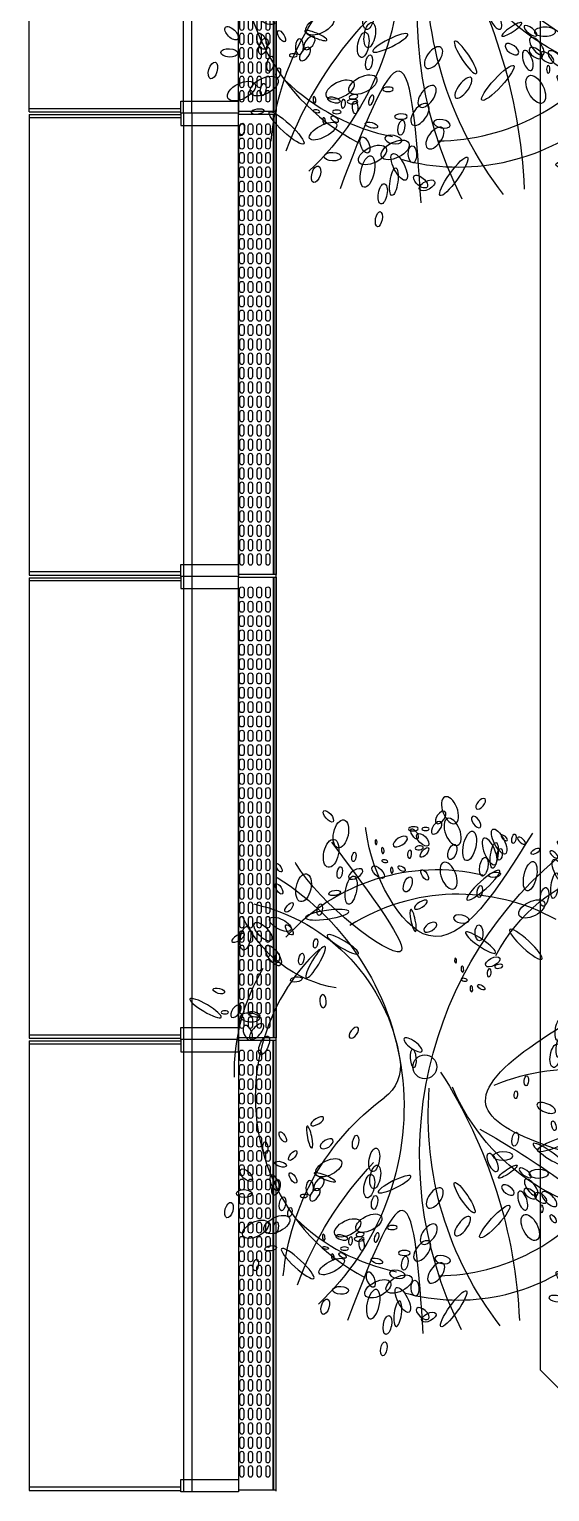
# Model space of a CAD drawing. Extents: x -284868 to 304789, y -137694 to 137894.
# Drawn here: x -79657 to -77294, y -493 to 6138 of the extents above; entities that cross this region are included whole.
import ezdxf

# ---------------------------------------------------------------- set-up
doc = ezdxf.new("R2010")
doc.units = 0
doc.layers.get('0').update_dxf_attribs({"linetype": 'CONTINUOUS'})
for name, color, linetype in [('0-底图', 251, 'CONTINUOUS'), ('0-窗', 11, 'CONTINUOUS'), ('F-地漏', 8, 'CONTINUOUS'), ('P-平面植物', 251, 'CONTINUOUS')]:
    doc.layers.add(name, color=color, linetype=linetype)

# ---------------------------------------------------------------- blocks, each defined once
blk = doc.blocks.new('FFFFFFFFHGFH')
for p, q in [((379705, 179509.7), (379705, 182209.7)), ((379705, 176809.7), (379705, 179509.7)), ((379705, 173960.5), (379705, 176809.7)), ((380155, 173510.5), (379705, 173960.5))]:
    blk.add_line(p, q)
blk = doc.blocks.new('A$C3B8026B3')
for p, q in [((949.5, 41255), (949.5, 43245)), ((949.5, 41145), (949.5, 39155)), ((949.5, 39045), (949.5, 37055)), ((949.5, 36945), (949.5, 35005))]:
    blk.add_line(p, q)
for points in [[(0, 41206), (0, 43294)], [(700, 41200), (700, 43300)], [(737.5, 41200), (737.5, 43300)], [(0, 41194), (0, 39106)], [(700, 41200), (700, 39100)], [(737.5, 41200), (737.5, 39100)], [(0, 39094), (0, 37006)], [(700, 39100), (700, 37000)], [(737.5, 39100), (737.5, 37000)], [(0, 36994), (0, 34956)], [(700, 37000), (700, 34950)], [(737.5, 37000), (737.5, 34950)]]:
    blk.add_lwpolyline(points)
for points in [[(688, 41200), (688, 41255), (949.5, 41255), (949.5, 41200)], [(688, 41200), (688, 41145), (949.5, 41145), (949.5, 41200)], [(688, 39100), (688, 39155), (949.5, 39155), (949.5, 39100)], [(688, 39100), (688, 39045), (949.5, 39045), (949.5, 39100)], [(688, 37000), (688, 37055), (949.5, 37055), (949.5, 37000)], [(688, 37000), (688, 36945), (949.5, 36945), (949.5, 37000)], [(688, 34950), (688, 35005), (949.5, 35005), (949.5, 34950)]]:
    blk.add_lwpolyline(points, close=True)
at = {"elevation": 0}
for points in [[(0, 41206), (688, 41206), (688, 41220.5), (0, 41220.5)], [(0, 41194), (688, 41194), (688, 41179.5), (0, 41179.5)], [(0, 39106), (688, 39106), (688, 39120.5), (0, 39120.5)], [(0, 39094), (688, 39094), (688, 39079.5), (0, 39079.5)], [(0, 37006), (688, 37006), (688, 37020.5), (0, 37020.5)], [(0, 36994), (688, 36994), (688, 36979.5), (0, 36979.5)], [(0, 34956), (688, 34956), (688, 34970.5), (0, 34970.5)]]:
    blk.add_lwpolyline(points, dxfattribs=at)
blk = doc.blocks.new('LT-BLK-20221201170113', base_point=(81437.4, -6378.6))
for p, q in [((79349.4, -6218.5, 0), (81437.4, -6218.5)), ((79349.4, -6220.7, 0), (81437.4, -6220.7))]:
    blk.add_line(p, q)
blk.add_lwpolyline([(79349.4, -6208.1), (81437.4, -6208.1), (81437.4, -6378.6), (79349.4, -6378.6)], close=True)
for points in [[(79403.4, -6235), (79433.4, -6235, -1), (79433.4, -6255), (79403.4, -6255, -0.999999)], [(79403.4, -6274.4), (79433.4, -6274.4, -1), (79433.4, -6294.4), (79403.4, -6294.4, -0.999999)], [(79468.4, -6235), (79498.4, -6235, -1), (79498.4, -6255), (79468.4, -6255, -0.999999)], [(79468.4, -6274.4), (79498.4, -6274.4, -1), (79498.4, -6294.4), (79468.4, -6294.4, -0.999999)], [(79533.4, -6235), (79563.4, -6235, -1), (79563.4, -6255), (79533.4, -6255, -0.999999)], [(79533.4, -6274.4), (79563.4, -6274.4, -1), (79563.4, -6294.4), (79533.4, -6294.4, -0.999999)], [(79598.4, -6235), (79628.4, -6235, -1), (79628.4, -6255), (79598.4, -6255, -0.999999)], [(79598.4, -6274.4), (79628.4, -6274.4, -1), (79628.4, -6294.4), (79598.4, -6294.4, -0.999999)], [(79663.4, -6235), (79693.4, -6235, -1), (79693.4, -6255), (79663.4, -6255, -0.999999)], [(79663.4, -6274.4), (79693.4, -6274.4, -1), (79693.4, -6294.4), (79663.4, -6294.4, -0.999999)], [(79728.4, -6235), (79758.4, -6235, -1), (79758.4, -6255), (79728.4, -6255, -0.999999)], [(79728.4, -6274.4), (79758.4, -6274.4, -1), (79758.4, -6294.4), (79728.4, -6294.4, -0.999999)], [(79793.4, -6235), (79823.4, -6235, -1), (79823.4, -6255), (79793.4, -6255, -0.999999)], [(79793.4, -6274.4), (79823.4, -6274.4, -1), (79823.4, -6294.4), (79793.4, -6294.4, -0.999999)], [(79858.4, -6235), (79888.4, -6235, -1), (79888.4, -6255), (79858.4, -6255, -0.999999)], [(79858.4, -6274.4), (79888.4, -6274.4, -1), (79888.4, -6294.4), (79858.4, -6294.4, -0.999999)], [(79923.4, -6235), (79953.4, -6235, -1), (79953.4, -6255), (79923.4, -6255, -0.999999)], [(79923.4, -6274.4), (79953.4, -6274.4, -1), (79953.4, -6294.4), (79923.4, -6294.4, -0.999999)], [(79988.4, -6235), (80018.4, -6235, -1), (80018.4, -6255), (79988.4, -6255, -0.999999)], [(79988.4, -6274.4), (80018.4, -6274.4, -1), (80018.4, -6294.4), (79988.4, -6294.4, -0.999999)], [(80053.4, -6235), (80083.4, -6235, -1), (80083.4, -6255), (80053.4, -6255, -0.999999)], [(80053.4, -6274.4), (80083.4, -6274.4, -1), (80083.4, -6294.4), (80053.4, -6294.4, -0.999999)], [(80118.4, -6235), (80148.4, -6235, -1), (80148.4, -6255), (80118.4, -6255, -0.999999)], [(80118.4, -6274.4), (80148.4, -6274.4, -1), (80148.4, -6294.4), (80118.4, -6294.4, -0.999999)], [(80183.4, -6235), (80213.4, -6235, -1), (80213.4, -6255), (80183.4, -6255, -0.999999)], [(80183.4, -6274.4), (80213.4, -6274.4, -1), (80213.4, -6294.4), (80183.4, -6294.4, -0.999999)], [(80248.4, -6235), (80278.4, -6235, -1), (80278.4, -6255), (80248.4, -6255, -0.999999)], [(80248.4, -6274.4), (80278.4, -6274.4, -1), (80278.4, -6294.4), (80248.4, -6294.4, -0.999999)], [(80313.4, -6235), (80343.4, -6235, -1), (80343.4, -6255), (80313.4, -6255, -0.999999)], [(80313.4, -6274.4), (80343.4, -6274.4, -1), (80343.4, -6294.4), (80313.4, -6294.4, -0.999999)], [(80408.4, -6235), (80378.4, -6235, 1), (80378.4, -6255), (80408.4, -6255, 0.999999)], [(80408.4, -6274.4), (80378.4, -6274.4, 1), (80378.4, -6294.4), (80408.4, -6294.4, 0.999999)], [(80473.4, -6235), (80443.4, -6235, 1), (80443.4, -6255), (80473.4, -6255, 0.999999)], [(80473.4, -6274.4), (80443.4, -6274.4, 1), (80443.4, -6294.4), (80473.4, -6294.4, 0.999999)], [(80538.4, -6235), (80508.4, -6235, 1), (80508.4, -6255), (80538.4, -6255, 0.999999)], [(80538.4, -6274.4), (80508.4, -6274.4, 1), (80508.4, -6294.4), (80538.4, -6294.4, 0.999999)], [(80603.4, -6235), (80573.4, -6235, 1), (80573.4, -6255), (80603.4, -6255, 0.999999)], [(80603.4, -6274.4), (80573.4, -6274.4, 1), (80573.4, -6294.4), (80603.4, -6294.4, 0.999999)], [(80668.4, -6235), (80638.4, -6235, 1), (80638.4, -6255), (80668.4, -6255, 0.999999)], [(80668.4, -6274.4), (80638.4, -6274.4, 1), (80638.4, -6294.4), (80668.4, -6294.4, 0.999999)], [(80733.4, -6235), (80703.4, -6235, 1), (80703.4, -6255), (80733.4, -6255, 0.999999)], [(80733.4, -6274.4), (80703.4, -6274.4, 1), (80703.4, -6294.4), (80733.4, -6294.4, 0.999999)], [(80798.4, -6235), (80768.4, -6235, 1), (80768.4, -6255), (80798.4, -6255, 0.999999)], [(80798.4, -6274.4), (80768.4, -6274.4, 1), (80768.4, -6294.4), (80798.4, -6294.4, 0.999999)], [(80863.4, -6235), (80833.4, -6235, 1), (80833.4, -6255), (80863.4, -6255, 0.999999)], [(80863.4, -6274.4), (80833.4, -6274.4, 1), (80833.4, -6294.4), (80863.4, -6294.4, 0.999999)], [(80928.4, -6235), (80898.4, -6235, 1), (80898.4, -6255), (80928.4, -6255, 0.999999)], [(80928.4, -6274.4), (80898.4, -6274.4, 1), (80898.4, -6294.4), (80928.4, -6294.4, 0.999999)], [(80993.4, -6235), (80963.4, -6235, 1), (80963.4, -6255), (80993.4, -6255, 0.999999)], [(80993.4, -6274.4), (80963.4, -6274.4, 1), (80963.4, -6294.4), (80993.4, -6294.4, 0.999999)], [(81058.4, -6235), (81028.4, -6235, 1), (81028.4, -6255), (81058.4, -6255, 0.999999)], [(81058.4, -6274.4), (81028.4, -6274.4, 1), (81028.4, -6294.4), (81058.4, -6294.4, 0.999999)], [(81123.4, -6235), (81093.4, -6235, 1), (81093.4, -6255), (81123.4, -6255, 0.999999)], [(81123.4, -6274.4), (81093.4, -6274.4, 1), (81093.4, -6294.4), (81123.4, -6294.4, 0.999999)], [(81188.4, -6235), (81158.4, -6235, 1), (81158.4, -6255), (81188.4, -6255, 0.999999)], [(81188.4, -6274.4), (81158.4, -6274.4, 1), (81158.4, -6294.4), (81188.4, -6294.4, 0.999999)], [(81253.4, -6235), (81223.4, -6235, 1), (81223.4, -6255), (81253.4, -6255, 0.999999)], [(81253.4, -6274.4), (81223.4, -6274.4, 1), (81223.4, -6294.4), (81253.4, -6294.4, 0.999999)], [(81318.4, -6235), (81288.4, -6235, 1), (81288.4, -6255), (81318.4, -6255, 0.999999)], [(81318.4, -6274.4), (81288.4, -6274.4, 1), (81288.4, -6294.4), (81318.4, -6294.4, 0.999999)], [(81383.4, -6235), (81353.4, -6235, 1), (81353.4, -6255), (81383.4, -6255, 0.999999)], [(81383.4, -6274.4), (81353.4, -6274.4, 1), (81353.4, -6294.4), (81383.4, -6294.4, 0.999999)], [(79403.4, -6313.8), (79433.4, -6313.8, -1), (79433.4, -6333.8), (79403.4, -6333.8, -0.999999)], [(79403.4, -6353.1), (79433.4, -6353.1, -1), (79433.4, -6373.1), (79403.4, -6373.1, -0.999999)], [(79468.4, -6313.8), (79498.4, -6313.8, -1), (79498.4, -6333.8), (79468.4, -6333.8, -0.999999)], [(79468.4, -6353.1), (79498.4, -6353.1, -1), (79498.4, -6373.1), (79468.4, -6373.1, -0.999999)], [(79533.4, -6313.8), (79563.4, -6313.8, -1), (79563.4, -6333.8), (79533.4, -6333.8, -0.999999)], [(79533.4, -6353.1), (79563.4, -6353.1, -1), (79563.4, -6373.1), (79533.4, -6373.1, -0.999999)], [(79598.4, -6313.8), (79628.4, -6313.8, -1), (79628.4, -6333.8), (79598.4, -6333.8, -0.999999)], [(79598.4, -6353.1), (79628.4, -6353.1, -1), (79628.4, -6373.1), (79598.4, -6373.1, -0.999999)], [(79663.4, -6313.8), (79693.4, -6313.8, -1), (79693.4, -6333.8), (79663.4, -6333.8, -0.999999)], [(79663.4, -6353.1), (79693.4, -6353.1, -1), (79693.4, -6373.1), (79663.4, -6373.1, -0.999999)], [(79728.4, -6313.8), (79758.4, -6313.8, -1), (79758.4, -6333.8), (79728.4, -6333.8, -0.999999)], [(79728.4, -6353.1), (79758.4, -6353.1, -1), (79758.4, -6373.1), (79728.4, -6373.1, -0.999999)], [(79793.4, -6313.8), (79823.4, -6313.8, -1), (79823.4, -6333.8), (79793.4, -6333.8, -0.999999)], [(79793.4, -6353.1), (79823.4, -6353.1, -1), (79823.4, -6373.1), (79793.4, -6373.1, -0.999999)], [(79858.4, -6313.8), (79888.4, -6313.8, -1), (79888.4, -6333.8), (79858.4, -6333.8, -0.999999)], [(79858.4, -6353.1), (79888.4, -6353.1, -1), (79888.4, -6373.1), (79858.4, -6373.1, -0.999999)], [(79923.4, -6313.8), (79953.4, -6313.8, -1), (79953.4, -6333.8), (79923.4, -6333.8, -0.999999)], [(79923.4, -6353.1), (79953.4, -6353.1, -1), (79953.4, -6373.1), (79923.4, -6373.1, -0.999999)], [(79988.4, -6313.8), (80018.4, -6313.8, -1), (80018.4, -6333.8), (79988.4, -6333.8, -0.999999)], [(79988.4, -6353.1), (80018.4, -6353.1, -1), (80018.4, -6373.1), (79988.4, -6373.1, -0.999999)], [(80053.4, -6313.8), (80083.4, -6313.8, -1), (80083.4, -6333.8), (80053.4, -6333.8, -0.999999)], [(80053.4, -6353.1), (80083.4, -6353.1, -1), (80083.4, -6373.1), (80053.4, -6373.1, -0.999999)], [(80118.4, -6313.8), (80148.4, -6313.8, -1), (80148.4, -6333.8), (80118.4, -6333.8, -0.999999)], [(80118.4, -6353.1), (80148.4, -6353.1, -1), (80148.4, -6373.1), (80118.4, -6373.1, -0.999999)], [(80183.4, -6313.8), (80213.4, -6313.8, -1), (80213.4, -6333.8), (80183.4, -6333.8, -0.999999)], [(80183.4, -6353.1), (80213.4, -6353.1, -1), (80213.4, -6373.1), (80183.4, -6373.1, -0.999999)], [(80248.4, -6313.8), (80278.4, -6313.8, -1), (80278.4, -6333.8), (80248.4, -6333.8, -0.999999)], [(80248.4, -6353.1), (80278.4, -6353.1, -1), (80278.4, -6373.1), (80248.4, -6373.1, -0.999999)], [(80313.4, -6313.8), (80343.4, -6313.8, -1), (80343.4, -6333.8), (80313.4, -6333.8, -0.999999)], [(80313.4, -6353.1), (80343.4, -6353.1, -1), (80343.4, -6373.1), (80313.4, -6373.1, -0.999999)], [(80408.4, -6313.8), (80378.4, -6313.8, 1), (80378.4, -6333.8), (80408.4, -6333.8, 0.999999)], [(80408.4, -6353.1), (80378.4, -6353.1, 1), (80378.4, -6373.1), (80408.4, -6373.1, 0.999999)], [(80473.4, -6313.8), (80443.4, -6313.8, 1), (80443.4, -6333.8), (80473.4, -6333.8, 0.999999)], [(80473.4, -6353.1), (80443.4, -6353.1, 1), (80443.4, -6373.1), (80473.4, -6373.1, 0.999999)], [(80538.4, -6313.8), (80508.4, -6313.8, 1), (80508.4, -6333.8), (80538.4, -6333.8, 0.999999)], [(80538.4, -6353.1), (80508.4, -6353.1, 1), (80508.4, -6373.1), (80538.4, -6373.1, 0.999999)], [(80603.4, -6313.8), (80573.4, -6313.8, 1), (80573.4, -6333.8), (80603.4, -6333.8, 0.999999)], [(80603.4, -6353.1), (80573.4, -6353.1, 1), (80573.4, -6373.1), (80603.4, -6373.1, 0.999999)], [(80668.4, -6313.8), (80638.4, -6313.8, 1), (80638.4, -6333.8), (80668.4, -6333.8, 0.999999)], [(80668.4, -6353.1), (80638.4, -6353.1, 1), (80638.4, -6373.1), (80668.4, -6373.1, 0.999999)], [(80733.4, -6313.8), (80703.4, -6313.8, 1), (80703.4, -6333.8), (80733.4, -6333.8, 0.999999)], [(80733.4, -6353.1), (80703.4, -6353.1, 1), (80703.4, -6373.1), (80733.4, -6373.1, 0.999999)], [(80798.4, -6313.8), (80768.4, -6313.8, 1), (80768.4, -6333.8), (80798.4, -6333.8, 0.999999)], [(80798.4, -6353.1), (80768.4, -6353.1, 1), (80768.4, -6373.1), (80798.4, -6373.1, 0.999999)], [(80863.4, -6313.8), (80833.4, -6313.8, 1), (80833.4, -6333.8), (80863.4, -6333.8, 0.999999)], [(80863.4, -6353.1), (80833.4, -6353.1, 1), (80833.4, -6373.1), (80863.4, -6373.1, 0.999999)], [(80928.4, -6313.8), (80898.4, -6313.8, 1), (80898.4, -6333.8), (80928.4, -6333.8, 0.999999)], [(80928.4, -6353.1), (80898.4, -6353.1, 1), (80898.4, -6373.1), (80928.4, -6373.1, 0.999999)], [(80993.4, -6313.8), (80963.4, -6313.8, 1), (80963.4, -6333.8), (80993.4, -6333.8, 0.999999)], [(80993.4, -6353.1), (80963.4, -6353.1, 1), (80963.4, -6373.1), (80993.4, -6373.1, 0.999999)], [(81058.4, -6313.8), (81028.4, -6313.8, 1), (81028.4, -6333.8), (81058.4, -6333.8, 0.999999)], [(81058.4, -6353.1), (81028.4, -6353.1, 1), (81028.4, -6373.1), (81058.4, -6373.1, 0.999999)], [(81123.4, -6313.8), (81093.4, -6313.8, 1), (81093.4, -6333.8), (81123.4, -6333.8, 0.999999)], [(81123.4, -6353.1), (81093.4, -6353.1, 1), (81093.4, -6373.1), (81123.4, -6373.1, 0.999999)], [(81188.4, -6313.8), (81158.4, -6313.8, 1), (81158.4, -6333.8), (81188.4, -6333.8, 0.999999)], [(81188.4, -6353.1), (81158.4, -6353.1, 1), (81158.4, -6373.1), (81188.4, -6373.1, 0.999999)], [(81253.4, -6313.8), (81223.4, -6313.8, 1), (81223.4, -6333.8), (81253.4, -6333.8, 0.999999)], [(81253.4, -6353.1), (81223.4, -6353.1, 1), (81223.4, -6373.1), (81253.4, -6373.1, 0.999999)], [(81318.4, -6313.8), (81288.4, -6313.8, 1), (81288.4, -6333.8), (81318.4, -6333.8, 0.999999)], [(81318.4, -6353.1), (81288.4, -6353.1, 1), (81288.4, -6373.1), (81318.4, -6373.1, 0.999999)], [(81383.4, -6313.8), (81353.4, -6313.8, 1), (81353.4, -6333.8), (81383.4, -6333.8, 0.999999)], [(81383.4, -6353.1), (81353.4, -6353.1, 1), (81353.4, -6373.1), (81383.4, -6373.1, 0.999999)]]:
    blk.add_lwpolyline(points, format="xyb", close=True)
blk = doc.blocks.new('A$C678165FB')
for p, q in [((-36642.5, 33305.9, 0), (-36642.5, 35343.9)), ((-36640.4, 33305.9, 0), (-36640.4, 35343.9))]:
    blk.add_line(p, q)
blk.add_lwpolyline([(-36630.5, 45800), (-36630.5, 33300)])
blk.add_lwpolyline([(-36630, 33305.9), (-36630, 35343.9), (-36800.5, 35343.9), (-36800.5, 33305.9)], close=True)
for points in [[(-36775, 35289.9), (-36775, 35259.9, -1), (-36795, 35259.9), (-36795, 35289.9, -0.999999)], [(-36735.6, 35289.9), (-36735.6, 35259.9, -1), (-36755.6, 35259.9), (-36755.6, 35289.9, -0.999999)], [(-36696.3, 35289.9), (-36696.3, 35259.9, -1), (-36716.3, 35259.9), (-36716.3, 35289.9, -0.999999)], [(-36656.9, 35289.9), (-36656.9, 35259.9, -1), (-36676.9, 35259.9), (-36676.9, 35289.9, -0.999999)], [(-36775, 35224.9), (-36775, 35194.9, -1), (-36795, 35194.9), (-36795, 35224.9, -0.999999)], [(-36735.6, 35224.9), (-36735.6, 35194.9, -1), (-36755.6, 35194.9), (-36755.6, 35224.9, -0.999999)], [(-36696.3, 35224.9), (-36696.3, 35194.9, -1), (-36716.3, 35194.9), (-36716.3, 35224.9, -0.999999)], [(-36656.9, 35224.9), (-36656.9, 35194.9, -1), (-36676.9, 35194.9), (-36676.9, 35224.9, -0.999999)], [(-36775, 35159.9), (-36775, 35129.9, -1), (-36795, 35129.9), (-36795, 35159.9, -0.999999)], [(-36735.6, 35159.9), (-36735.6, 35129.9, -1), (-36755.6, 35129.9), (-36755.6, 35159.9, -0.999999)], [(-36696.3, 35159.9), (-36696.3, 35129.9, -1), (-36716.3, 35129.9), (-36716.3, 35159.9, -0.999999)], [(-36656.9, 35159.9), (-36656.9, 35129.9, -1), (-36676.9, 35129.9), (-36676.9, 35159.9, -0.999999)], [(-36775, 35094.9), (-36775, 35064.9, -1), (-36795, 35064.9), (-36795, 35094.9, -0.999999)], [(-36735.6, 35094.9), (-36735.6, 35064.9, -1), (-36755.6, 35064.9), (-36755.6, 35094.9, -0.999999)], [(-36696.3, 35094.9), (-36696.3, 35064.9, -1), (-36716.3, 35064.9), (-36716.3, 35094.9, -0.999999)], [(-36656.9, 35094.9), (-36656.9, 35064.9, -1), (-36676.9, 35064.9), (-36676.9, 35094.9, -0.999999)], [(-36775, 35029.9), (-36775, 34999.9, -1), (-36795, 34999.9), (-36795, 35029.9, -0.999999)], [(-36735.6, 35029.9), (-36735.6, 34999.9, -1), (-36755.6, 34999.9), (-36755.6, 35029.9, -0.999999)], [(-36696.3, 35029.9), (-36696.3, 34999.9, -1), (-36716.3, 34999.9), (-36716.3, 35029.9, -0.999999)], [(-36656.9, 35029.9), (-36656.9, 34999.9, -1), (-36676.9, 34999.9), (-36676.9, 35029.9, -0.999999)], [(-36775, 34964.9), (-36775, 34934.9, -1), (-36795, 34934.9), (-36795, 34964.9, -0.999999)], [(-36735.6, 34964.9), (-36735.6, 34934.9, -1), (-36755.6, 34934.9), (-36755.6, 34964.9, -0.999999)], [(-36696.3, 34964.9), (-36696.3, 34934.9, -1), (-36716.3, 34934.9), (-36716.3, 34964.9, -0.999999)], [(-36656.9, 34964.9), (-36656.9, 34934.9, -1), (-36676.9, 34934.9), (-36676.9, 34964.9, -0.999999)], [(-36775, 34899.9), (-36775, 34869.9, -1), (-36795, 34869.9), (-36795, 34899.9, -0.999999)], [(-36735.6, 34899.9), (-36735.6, 34869.9, -1), (-36755.6, 34869.9), (-36755.6, 34899.9, -0.999999)], [(-36696.3, 34899.9), (-36696.3, 34869.9, -1), (-36716.3, 34869.9), (-36716.3, 34899.9, -0.999999)], [(-36656.9, 34899.9), (-36656.9, 34869.9, -1), (-36676.9, 34869.9), (-36676.9, 34899.9, -0.999999)], [(-36775, 34834.9), (-36775, 34804.9, -1), (-36795, 34804.9), (-36795, 34834.9, -0.999999)], [(-36735.6, 34834.9), (-36735.6, 34804.9, -1), (-36755.6, 34804.9), (-36755.6, 34834.9, -0.999999)], [(-36696.3, 34834.9), (-36696.3, 34804.9, -1), (-36716.3, 34804.9), (-36716.3, 34834.9, -0.999999)], [(-36656.9, 34834.9), (-36656.9, 34804.9, -1), (-36676.9, 34804.9), (-36676.9, 34834.9, -0.999999)], [(-36775, 34769.9), (-36775, 34739.9, -1), (-36795, 34739.9), (-36795, 34769.9, -0.999999)], [(-36735.6, 34769.9), (-36735.6, 34739.9, -1), (-36755.6, 34739.9), (-36755.6, 34769.9, -0.999999)], [(-36696.3, 34769.9), (-36696.3, 34739.9, -1), (-36716.3, 34739.9), (-36716.3, 34769.9, -0.999999)], [(-36656.9, 34769.9), (-36656.9, 34739.9, -1), (-36676.9, 34739.9), (-36676.9, 34769.9, -0.999999)], [(-36775, 34704.9), (-36775, 34674.9, -1), (-36795, 34674.9), (-36795, 34704.9, -0.999999)], [(-36735.6, 34704.9), (-36735.6, 34674.9, -1), (-36755.6, 34674.9), (-36755.6, 34704.9, -0.999999)], [(-36696.3, 34704.9), (-36696.3, 34674.9, -1), (-36716.3, 34674.9), (-36716.3, 34704.9, -0.999999)], [(-36656.9, 34704.9), (-36656.9, 34674.9, -1), (-36676.9, 34674.9), (-36676.9, 34704.9, -0.999999)], [(-36775, 34639.9), (-36775, 34609.9, -1), (-36795, 34609.9), (-36795, 34639.9, -0.999999)], [(-36735.6, 34639.9), (-36735.6, 34609.9, -1), (-36755.6, 34609.9), (-36755.6, 34639.9, -0.999999)], [(-36696.3, 34639.9), (-36696.3, 34609.9, -1), (-36716.3, 34609.9), (-36716.3, 34639.9, -0.999999)], [(-36656.9, 34639.9), (-36656.9, 34609.9, -1), (-36676.9, 34609.9), (-36676.9, 34639.9, -0.999999)], [(-36775, 34574.9), (-36775, 34544.9, -1), (-36795, 34544.9), (-36795, 34574.9, -0.999999)], [(-36735.6, 34574.9), (-36735.6, 34544.9, -1), (-36755.6, 34544.9), (-36755.6, 34574.9, -0.999999)], [(-36696.3, 34574.9), (-36696.3, 34544.9, -1), (-36716.3, 34544.9), (-36716.3, 34574.9, -0.999999)], [(-36656.9, 34574.9), (-36656.9, 34544.9, -1), (-36676.9, 34544.9), (-36676.9, 34574.9, -0.999999)], [(-36775, 34509.9), (-36775, 34479.9, -1), (-36795, 34479.9), (-36795, 34509.9, -0.999999)], [(-36735.6, 34509.9), (-36735.6, 34479.9, -1), (-36755.6, 34479.9), (-36755.6, 34509.9, -0.999999)], [(-36696.3, 34509.9), (-36696.3, 34479.9, -1), (-36716.3, 34479.9), (-36716.3, 34509.9, -0.999999)], [(-36656.9, 34509.9), (-36656.9, 34479.9, -1), (-36676.9, 34479.9), (-36676.9, 34509.9, -0.999999)], [(-36775, 34444.9), (-36775, 34414.9, -1), (-36795, 34414.9), (-36795, 34444.9, -0.999999)], [(-36735.6, 34444.9), (-36735.6, 34414.9, -1), (-36755.6, 34414.9), (-36755.6, 34444.9, -0.999999)], [(-36696.3, 34444.9), (-36696.3, 34414.9, -1), (-36716.3, 34414.9), (-36716.3, 34444.9, -0.999999)], [(-36656.9, 34444.9), (-36656.9, 34414.9, -1), (-36676.9, 34414.9), (-36676.9, 34444.9, -0.999999)], [(-36775, 34379.9), (-36775, 34349.9, -1), (-36795, 34349.9), (-36795, 34379.9, -0.999999)], [(-36735.6, 34379.9), (-36735.6, 34349.9, -1), (-36755.6, 34349.9), (-36755.6, 34379.9, -0.999999)], [(-36696.3, 34379.9), (-36696.3, 34349.9, -1), (-36716.3, 34349.9), (-36716.3, 34379.9, -0.999999)], [(-36656.9, 34379.9), (-36656.9, 34349.9, -1), (-36676.9, 34349.9), (-36676.9, 34379.9, -0.999999)], [(-36775, 34314.9), (-36775, 34284.9, -1), (-36795, 34284.9), (-36795, 34314.9, -0.999999)], [(-36735.6, 34314.9), (-36735.6, 34284.9, -1), (-36755.6, 34284.9), (-36755.6, 34314.9, -0.999999)], [(-36696.3, 34314.9), (-36696.3, 34284.9, -1), (-36716.3, 34284.9), (-36716.3, 34314.9, -0.999999)], [(-36656.9, 34314.9), (-36656.9, 34284.9, -1), (-36676.9, 34284.9), (-36676.9, 34314.9, -0.999999)], [(-36775, 34219.9), (-36775, 34249.9, 1), (-36795, 34249.9), (-36795, 34219.9, 0.999999)], [(-36735.6, 34219.9), (-36735.6, 34249.9, 1), (-36755.6, 34249.9), (-36755.6, 34219.9, 0.999999)], [(-36696.3, 34219.9), (-36696.3, 34249.9, 1), (-36716.3, 34249.9), (-36716.3, 34219.9, 0.999999)], [(-36656.9, 34219.9), (-36656.9, 34249.9, 1), (-36676.9, 34249.9), (-36676.9, 34219.9, 0.999999)], [(-36775, 34154.9), (-36775, 34184.9, 1), (-36795, 34184.9), (-36795, 34154.9, 0.999999)], [(-36735.6, 34154.9), (-36735.6, 34184.9, 1), (-36755.6, 34184.9), (-36755.6, 34154.9, 0.999999)], [(-36696.3, 34154.9), (-36696.3, 34184.9, 1), (-36716.3, 34184.9), (-36716.3, 34154.9, 0.999999)], [(-36656.9, 34154.9), (-36656.9, 34184.9, 1), (-36676.9, 34184.9), (-36676.9, 34154.9, 0.999999)], [(-36775, 34089.9), (-36775, 34119.9, 1), (-36795, 34119.9), (-36795, 34089.9, 0.999999)], [(-36735.6, 34089.9), (-36735.6, 34119.9, 1), (-36755.6, 34119.9), (-36755.6, 34089.9, 0.999999)], [(-36696.3, 34089.9), (-36696.3, 34119.9, 1), (-36716.3, 34119.9), (-36716.3, 34089.9, 0.999999)], [(-36656.9, 34089.9), (-36656.9, 34119.9, 1), (-36676.9, 34119.9), (-36676.9, 34089.9, 0.999999)], [(-36775, 34024.9), (-36775, 34054.9, 1), (-36795, 34054.9), (-36795, 34024.9, 0.999999)], [(-36735.6, 34024.9), (-36735.6, 34054.9, 1), (-36755.6, 34054.9), (-36755.6, 34024.9, 0.999999)], [(-36696.3, 34024.9), (-36696.3, 34054.9, 1), (-36716.3, 34054.9), (-36716.3, 34024.9, 0.999999)], [(-36656.9, 34024.9), (-36656.9, 34054.9, 1), (-36676.9, 34054.9), (-36676.9, 34024.9, 0.999999)], [(-36775, 33959.9), (-36775, 33989.9, 1), (-36795, 33989.9), (-36795, 33959.9, 0.999999)], [(-36735.6, 33959.9), (-36735.6, 33989.9, 1), (-36755.6, 33989.9), (-36755.6, 33959.9, 0.999999)], [(-36696.3, 33959.9), (-36696.3, 33989.9, 1), (-36716.3, 33989.9), (-36716.3, 33959.9, 0.999999)], [(-36656.9, 33959.9), (-36656.9, 33989.9, 1), (-36676.9, 33989.9), (-36676.9, 33959.9, 0.999999)], [(-36775, 33894.9), (-36775, 33924.9, 1), (-36795, 33924.9), (-36795, 33894.9, 0.999999)], [(-36735.6, 33894.9), (-36735.6, 33924.9, 1), (-36755.6, 33924.9), (-36755.6, 33894.9, 0.999999)], [(-36696.3, 33894.9), (-36696.3, 33924.9, 1), (-36716.3, 33924.9), (-36716.3, 33894.9, 0.999999)], [(-36656.9, 33894.9), (-36656.9, 33924.9, 1), (-36676.9, 33924.9), (-36676.9, 33894.9, 0.999999)], [(-36775, 33829.9), (-36775, 33859.9, 1), (-36795, 33859.9), (-36795, 33829.9, 0.999999)], [(-36735.6, 33829.9), (-36735.6, 33859.9, 1), (-36755.6, 33859.9), (-36755.6, 33829.9, 0.999999)], [(-36696.3, 33829.9), (-36696.3, 33859.9, 1), (-36716.3, 33859.9), (-36716.3, 33829.9, 0.999999)], [(-36656.9, 33829.9), (-36656.9, 33859.9, 1), (-36676.9, 33859.9), (-36676.9, 33829.9, 0.999999)], [(-36775, 33764.9), (-36775, 33794.9, 1), (-36795, 33794.9), (-36795, 33764.9, 0.999999)], [(-36735.6, 33764.9), (-36735.6, 33794.9, 1), (-36755.6, 33794.9), (-36755.6, 33764.9, 0.999999)], [(-36696.3, 33764.9), (-36696.3, 33794.9, 1), (-36716.3, 33794.9), (-36716.3, 33764.9, 0.999999)], [(-36656.9, 33764.9), (-36656.9, 33794.9, 1), (-36676.9, 33794.9), (-36676.9, 33764.9, 0.999999)], [(-36775, 33699.9), (-36775, 33729.9, 1), (-36795, 33729.9), (-36795, 33699.9, 0.999999)], [(-36735.6, 33699.9), (-36735.6, 33729.9, 1), (-36755.6, 33729.9), (-36755.6, 33699.9, 0.999999)], [(-36696.3, 33699.9), (-36696.3, 33729.9, 1), (-36716.3, 33729.9), (-36716.3, 33699.9, 0.999999)], [(-36656.9, 33699.9), (-36656.9, 33729.9, 1), (-36676.9, 33729.9), (-36676.9, 33699.9, 0.999999)], [(-36775, 33634.9), (-36775, 33664.9, 1), (-36795, 33664.9), (-36795, 33634.9, 0.999999)], [(-36735.6, 33634.9), (-36735.6, 33664.9, 1), (-36755.6, 33664.9), (-36755.6, 33634.9, 0.999999)], [(-36696.3, 33634.9), (-36696.3, 33664.9, 1), (-36716.3, 33664.9), (-36716.3, 33634.9, 0.999999)], [(-36656.9, 33634.9), (-36656.9, 33664.9, 1), (-36676.9, 33664.9), (-36676.9, 33634.9, 0.999999)], [(-36775, 33569.9), (-36775, 33599.9, 1), (-36795, 33599.9), (-36795, 33569.9, 0.999999)], [(-36735.6, 33569.9), (-36735.6, 33599.9, 1), (-36755.6, 33599.9), (-36755.6, 33569.9, 0.999999)], [(-36696.3, 33569.9), (-36696.3, 33599.9, 1), (-36716.3, 33599.9), (-36716.3, 33569.9, 0.999999)], [(-36656.9, 33569.9), (-36656.9, 33599.9, 1), (-36676.9, 33599.9), (-36676.9, 33569.9, 0.999999)], [(-36775, 33504.9), (-36775, 33534.9, 1), (-36795, 33534.9), (-36795, 33504.9, 0.999999)], [(-36735.6, 33504.9), (-36735.6, 33534.9, 1), (-36755.6, 33534.9), (-36755.6, 33504.9, 0.999999)], [(-36696.3, 33504.9), (-36696.3, 33534.9, 1), (-36716.3, 33534.9), (-36716.3, 33504.9, 0.999999)], [(-36656.9, 33504.9), (-36656.9, 33534.9, 1), (-36676.9, 33534.9), (-36676.9, 33504.9, 0.999999)], [(-36775, 33439.9), (-36775, 33469.9, 1), (-36795, 33469.9), (-36795, 33439.9, 0.999999)], [(-36735.6, 33439.9), (-36735.6, 33469.9, 1), (-36755.6, 33469.9), (-36755.6, 33439.9, 0.999999)], [(-36696.3, 33439.9), (-36696.3, 33469.9, 1), (-36716.3, 33469.9), (-36716.3, 33439.9, 0.999999)], [(-36656.9, 33439.9), (-36656.9, 33469.9, 1), (-36676.9, 33469.9), (-36676.9, 33439.9, 0.999999)], [(-36775, 33374.9), (-36775, 33404.9, 1), (-36795, 33404.9), (-36795, 33374.9, 0.999999)], [(-36735.6, 33374.9), (-36735.6, 33404.9, 1), (-36755.6, 33404.9), (-36755.6, 33374.9, 0.999999)], [(-36696.3, 33374.9), (-36696.3, 33404.9, 1), (-36716.3, 33404.9), (-36716.3, 33374.9, 0.999999)], [(-36656.9, 33374.9), (-36656.9, 33404.9, 1), (-36676.9, 33404.9), (-36676.9, 33374.9, 0.999999)]]:
    blk.add_lwpolyline(points, format="xyb", close=True)
at = {"rotation": 270}
for p in [(-36800.5, 39555.9), (-36800.5, 37455.9), (-36800.5, 35355.9)]:
    blk.add_blockref('LT-BLK-20221201170113', p, dxfattribs=at)
blk = doc.blocks.new('yld.studio@foxmail.com-15')
at = {"color": 251}
blk.add_circle((67569.1, -97904.1), 44.8, dxfattribs=at)
for centre, start, end in [((67613.8, -97926.4), 76.8896, 138.1177), ((67693.5, -98017.5), 61.0105, 122.2385), ((67613.8, -97926.4), 348.5882, 46.5714), ((67693.5, -98017.5), 133.1644, 165.3241), ((67613.8, -97926.4), 149.0435, 181.2033), ((67693.5, -98017.5), 332.7091, 30.6923), ((67693.5, -98017.5), 165.3241, 242.6562), ((67613.8, -97926.4), 270.5201, 325.0744), ((67613.8, -97926.4), 226.0477, 258.5353), ((67693.5, -98017.5), 254.641, 309.1952)]:
    blk.add_arc(centre, 760, start, end, dxfattribs=at)
for centre, major_axis, ratio in [((67663.4, -96943), (19.4, -49.7), 0.514982), ((67254.3, -97031.6), (-11.3, -52.2), 0.514982), ((67673.2, -97023.9), (19.4, -49.7), 0.514982), ((67477, -97060.3), (25.5, 15.6), 0.489709), ((67736.9, -97076.8), (-11.9, -54.9), 0.414379), ((67811.8, -97097.3), (20.7, -49.3), 0.38159), ((67217.7, -97104.4), (-11.3, -52.2), 0.514982), ((67672.1, -97099.4), (-10.1, -28.2), 0.489709), ((67829.2, -97112.1), (-6.6, -47.9), 0.283409), ((67658.2, -97188.3), (19.4, -49.7), 0.514982), ((67964, -97190.2), (-11.9, -54.9), 0.414379), ((67114.4, -97233.1), (-11.3, -52.2), 0.514982), ((67292.6, -97242.3), (-10.1, -52.5), 0.38159), ((67309.9, -97181.8), (25.5, 15.6), 0.489709), ((67505.1, -97221), (-10.1, -28.2), 0.489709), ((67788.2, -97223.4), (61.1, 54.6), 0.200035), ((68056.3, -97225.4), (-6.6, -47.9), 0.283409), ((68305.4, -97282.5), (29.4, -5.6), 0.489709), ((67203.3, -97334.2), (81.1, 11.7), 0.200035), ((67705.7, -97350.7), (29.4, -5.6), 0.489709), ((67947.6, -97445.4), (60.3, -55.5), 0.200035), ((67159.8, -97512.1), (-34.6, -58.6), 0.200035), ((67261.4, -97445.4), (58.6, -34.7), 0.200035), ((67015.8, -97495.7), (-1.6, -18.4), 0.42873), ((66747.1, -97684.1), (58.6, -34.7), 0.200035), ((66913.5, -97719.2), (36.8, -3.3), 0.42873), ((66905.5, -97776.9), (11.5, -27.6), 0.489709), ((66938.4, -97771.9), (24.3, 27.9), 0.42873), ((67949.6, -97956.2), (-1.6, -18.4), 0.42873), ((68166.5, -97955.7), (36.8, -3.3), 0.42873), ((67910, -98008.5), (-1.3, -14.7), 0.42873), ((68191.5, -98008.5), (24.3, 27.9), 0.42873), ((68024.2, -98058.1), (34.2, -14.2), 0.42873), ((68120.5, -98047.2), (28.4, 23.7), 0.42873), ((68477, -98092.3), (1.2, -22.2), 0.42873), ((68117.3, -98134.9), (18.4, -1.6), 0.42873), ((68169.5, -98174.6), (14.7, -1.3), 0.42873), ((68333.6, -98138.1), (29.4, -5.6), 0.489709), ((66971.4, -98207), (1.2, -22.2), 0.42873), ((68511.2, -98223.3), (11.5, -27.6), 0.489709), ((67005.6, -98338), (11.5, -27.6), 0.489709), ((68259, -98339.9), (22.6, -19.6), 0.489709), ((67011.1, -98356.1), (-10.1, -28.2), 0.489709), ((67332.3, -98569.6), (1.2, -22.2), 0.42873), ((67092.3, -98640.9), (60.3, -55.5), 0.200035), ((67635.7, -98626.5), (29.4, -5.6), 0.489709), ((67366.5, -98700.6), (11.5, -27.6), 0.489709), ((67465.8, -98681.4), (29.4, -5.6), 0.489709), ((67375.5, -98793.4), (-11.9, -54.9), 0.414379), ((67467.8, -98828.7), (-6.6, -47.9), 0.283409), ((68060.6, -98772.1), (26.3, -4.6), 0.42873), ((67561.1, -98828.3), (22.6, -19.6), 0.489709)]:
    blk.add_ellipse(centre, major_axis=major_axis, ratio=ratio, start_param=3.141593, end_param=9.424778, dxfattribs=at)
for centre, major_axis, ratio in [((67207.5, -96965.7), (17.5, -20.2), 0.42873), ((67530.4, -97031.6), (11.9, -18.8), 0.42873), ((67561, -97053.5), (21.2, -21.1), 0.489709), ((67847.6, -97060.3), (23.4, -46.1), 0.368424), ((67903, -97049.6), (-3.1, -17.5), 0.42873), ((67567.8, -97101), (14.1, 17.2), 0.42873), ((67850, -97108.1), (-3.9, -21.9), 0.42873), ((67022.5, -97158.6), (9.5, -15.1), 0.42873), ((67303.2, -97117.9), (-3.1, -17.5), 0.42873), ((67790, -97154.4), (-6.2, -35.1), 0.42873), ((68074.8, -97173.7), (23.4, -46.1), 0.368424), ((67250.3, -97176.4), (-3.9, -21.9), 0.42873), ((67393.9, -97175), (21.2, -21.1), 0.489709), ((67568.6, -97185), (11.9, -18.8), 0.42873), ((67831, -97184.7), (22, 3.3), 0.42873), ((67022.6, -97237.5), (11.9, -18.8), 0.42873), ((67231.2, -97252.9), (22, 3.3), 0.42873), ((67775.1, -97247.4), (-3.9, -21.9), 0.42873), ((68017.1, -97267.7), (-6.2, -35.1), 0.42873), ((67060, -97306.9), (14.1, 17.2), 0.42873), ((67175.3, -97315.6), (-3.9, -21.9), 0.42873), ((67970, -97312.6), (47.6, 24.1), 0.514982), ((67027.5, -97370.2), (39.5, -20.6), 0.42873), ((68372.2, -97334), (1.5, -29.9), 0.489709), ((66896.3, -97422.6), (-7.7, -43.9), 0.42873), ((66962.2, -97398.1), (30.9, -32.1), 0.42873), ((67060.8, -97390.9), (11.9, -18.8), 0.42873), ((67772.4, -97402.2), (1.5, -29.9), 0.489709), ((67001.3, -97487.3), (25.5, -36.5), 0.42873), ((67159.2, -97441.7), (-3.1, -17.5), 0.42873), ((68423.5, -97442.7), (26.4, 14.1), 0.489709), ((67106.2, -97500.2), (-3.9, -21.9), 0.42873), ((67823.8, -97510.9), (26.4, 14.1), 0.489709), ((67087.2, -97576.8), (22, 3.3), 0.42873), ((66796.9, -97619.6), (21.5, -5.9), 0.42873), ((68498.8, -97642.3), (-4.6, -26.3), 0.42873), ((66928.4, -97707.6), (21.5, -5.9), 0.42873), ((68397.6, -97737.7), (47.6, 24.1), 0.514982), ((68477.2, -97720.2), (47.6, 24.1), 0.514982), ((68077.4, -97764.3), (-7.7, -43.9), 0.42873), ((66966.2, -97824), (-14.2, -34.2), 0.42873), ((68081.2, -97828), (-7.7, -43.9), 0.42873), ((68337, -97846.5), (-7.7, -43.9), 0.42873), ((68402.9, -97822), (30.9, -32.1), 0.42873), ((68468.2, -97794.1), (39.5, -20.6), 0.42873), ((68058.6, -97862.3), (-7.7, -43.9), 0.42873), ((68599.9, -97865.5), (-3.1, -17.5), 0.42873), ((68442, -97911.2), (25.5, -36.5), 0.42873), ((68546.9, -97924), (-3.9, -21.9), 0.42873), ((68277.8, -98042.3), (-47.6, -66.7), 0.200035), ((68349.4, -98007.7), (17.2, -4.8), 0.42873), ((68527.9, -98000.6), (22, 3.3), 0.42873), ((68219.3, -98060.5), (-14.2, -34.2), 0.42873), ((68402.6, -98066), (21.5, -5.9), 0.42873), ((68472, -98063.3), (-3.9, -21.9), 0.42873), ((68052.6, -98124.7), (4.3, -18), 0.42873), ((67036.5, -98166.7), (11.9, -18.8), 0.42873), ((67309.7, -98186.7), (-4.6, -26.3), 0.42873), ((67907.8, -98174.9), (-4.6, -26.3), 0.42873), ((68400.4, -98189.6), (1.5, -29.9), 0.489709), ((68534.1, -98154), (21.5, -5.9), 0.42873), ((67073.9, -98236.2), (14.1, 17.2), 0.42873), ((67379.6, -98252.7), (-7.7, -43.9), 0.42873), ((67028.5, -98268.7), (21.5, -5.9), 0.42873), ((67208.5, -98282.1), (47.6, 24.1), 0.514982), ((68398, -98264), (29.9, -1.4), 0.489709), ((68433, -98255.1), (-4.6, -26.3), 0.42873), ((66900, -98310.1), (21.2, -21.1), 0.489709), ((67074.7, -98320.2), (11.9, -18.8), 0.42873), ((67360.7, -98350.6), (-7.7, -43.9), 0.42873), ((67383.3, -98316.4), (-7.7, -43.9), 0.42873), ((68166.8, -98351.5), (47.6, 24.1), 0.514982), ((68331.8, -98350.6), (47.6, 24.1), 0.514982), ((68340.4, -98325.5), (-8.4, -28.7), 0.489709), ((68411.4, -98333), (47.6, 24.1), 0.514982), ((66892.4, -98378.7), (29.9, -1.4), 0.489709), ((68175.4, -98355.7), (26.4, 14.1), 0.489709), ((68432.6, -98359.2), (-4.6, -26.3), 0.42873), ((66834.9, -98440.3), (-8.4, -28.7), 0.489709), ((67035.7, -98416.7), (-4.6, -26.3), 0.42873), ((67380.9, -98411.7), (-4.6, -26.3), 0.42873), ((67831.4, -98483.5), (55.5, 60.3), 0.200035), ((68331.4, -98454.6), (47.6, 24.1), 0.514982), ((68411, -98437.1), (47.6, 24.1), 0.514982), ((66934.5, -98512.2), (47.6, 24.1), 0.514982), ((67014.1, -98494.7), (47.6, 24.1), 0.514982), ((67063.3, -98448.5), (-3.1, -17.5), 0.42873), ((67279.7, -98507.1), (47.6, 24.1), 0.514982), ((67359.3, -98489.6), (47.6, 24.1), 0.514982), ((67964.1, -98505.9), (24.1, -47.6), 0.514982), ((68050.4, -98472.9), (9.5, -15.1), 0.42873), ((68272.1, -98495.6), (47.1, 25.3), 0.38159), ((67010.4, -98507), (-3.9, -21.9), 0.42873), ((66991.3, -98583.6), (22, 3.3), 0.42873), ((67257.9, -98543.3), (21.5, -5.9), 0.42873), ((66935.4, -98646.3), (-3.9, -21.9), 0.42873), ((67220, -98652.1), (47.1, 25.3), 0.38159), ((67389.3, -98631.2), (21.5, -5.9), 0.42873), ((67494, -98639.9), (-4.6, -26.3), 0.42873), ((68115.9, -98682.7), (-8.4, -28.7), 0.489709), ((67253.3, -98741.3), (29.9, -1.4), 0.489709), ((67392.8, -98735.4), (47.6, 24.1), 0.514982), ((67472.4, -98717.8), (47.6, 24.1), 0.514982), ((67486.3, -98777), (23.4, -46.1), 0.368424), ((67532.5, -98732.8), (1.5, -29.9), 0.489709), ((68088.7, -98705.3), (11.9, -18.8), 0.42873), ((67195.7, -98802.8), (-8.4, -28.7), 0.489709), ((67677.1, -98810.2), (-47.6, -66.7), 0.200035), ((67583.9, -98841.6), (26.4, 14.1), 0.489709), ((67428.6, -98871), (-6.2, -35.1), 0.42873), ((67415.2, -98959.7), (-4.6, -26.3), 0.42873)]:
    blk.add_ellipse(centre, major_axis=major_axis, ratio=ratio, dxfattribs=at)
at = {"color": 251, "extrusion": (0, 0, -1)}
for centre, major_axis, ratio in [((67778.4, -96919), (16.2, 18.9), 0.489709), ((67613.2, -97008.6), (-16.1, -22.2), 0.514982), ((67628.5, -96969.7), (-16.1, -22.2), 0.514982), ((67761.8, -96987), (14.5, -20.2), 0.489709), ((67525.9, -97012.8), (18.3, 0.3), 0.42873), ((67571.9, -97013.2), (13.7, 0.2), 0.42873), ((67866.7, -97046.5), (11.1, -9.8), 0.42873), ((67931.5, -97057), (13.9, -12.2), 0.42873), ((67386.2, -97062.4), (1.02, -9.08), 0.42873), ((67411.5, -97094.1), (1.3, -11.3), 0.42873), ((67512.1, -97107.8), (-1.7, -15.2), 0.489709), ((67547.9, -97083.7), (15.2, 1.9), 0.489709), ((68052.3, -97108.4), (13.9, -12.2), 0.42873), ((67445.3, -97167.8), (1.3, -11.3), 0.42873), ((67553.9, -97296.7), (23.5, 14.1), 0.38159), ((68303.9, -97299.1), (23.5, 14.1), 0.38159), ((67525.2, -97355.9), (8.6, -41.1), 0.200035), ((68275.2, -97358.3), (8.6, -41.1), 0.200035), ((67589.5, -97381), (23.2, 14.6), 0.514982), ((67778, -97438.9), (56, -38.7), 0.200035), ((68187.1, -97386.2), (1.3, -11.3), 0.42873), ((68287.7, -97400), (-1.7, -15.2), 0.489709), ((68323.5, -97375.8), (15.2, 1.9), 0.489709), ((68339.5, -97383.4), (23.2, 14.6), 0.514982), ((66869.4, -97420.7), (23.5, 14.1), 0.38159), ((68220.9, -97459.9), (1.3, -11.3), 0.42873), ((67684.4, -97506.4), (1.02, -9.08), 0.42873), ((67709.7, -97538.1), (1.3, -11.3), 0.42873), ((67810.3, -97551.8), (-1.7, -15.2), 0.489709), ((67846.1, -97527.6), (15.2, 1.9), 0.489709), ((68266.5, -97543.2), (23.5, 14.1), 0.38159), ((68295.2, -97573.9), (-16.1, -22.2), 0.514982), ((68310.6, -97535.1), (-16.1, -22.2), 0.514982), ((67743.5, -97611.8), (1.3, -11.3), 0.42873), ((68237.9, -97602.3), (8.6, -41.1), 0.200035), ((68254, -97578.6), (13.7, 0.2), 0.42873), ((68302.2, -97627.4), (23.2, 14.6), 0.514982), ((68483.4, -97658.1), (1.02, -9.08), 0.42873), ((66819.6, -97700.1), (13.7, 0.2), 0.42873), ((66860.8, -97695.4), (-16.1, -22.2), 0.514982), ((67303.1, -97776.1), (-15, -19.8), 0.489709), ((68273.2, -97779.1), (-16.1, -22.2), 0.514982), ((67524.9, -97821.9), (33.3, -24.2), 0.336016), ((68257.9, -97817.9), (-16.1, -22.2), 0.514982), ((67525.5, -97872.5), (2.8, -34.2), 0.336016), ((68216.7, -97822.6), (13.7, 0.2), 0.42873), ((68539.8, -97877), (63.3, 25.1), 0.200035), ((68359.6, -97958.9), (-0.6, -68.1), 0.200035), ((68440.1, -97942.8), (11.1, -8), 0.42873), ((67165.7, -98108.1), (23.5, 14.1), 0.38159), ((68243.4, -98112.8), (11.6, -10), 0.489709), ((68387.5, -98114.8), (29.6, 0.5), 0.42873), ((67137, -98167.3), (8.6, -41.1), 0.200035), ((68054.1, -98193.3), (63.3, 25.1), 0.200035), ((68302.8, -98149.7), (34.8, -25.2), 0.368424), ((68338.4, -98173.8), (15.2, 1.9), 0.489709), ((67201.3, -98192.4), (23.2, 14.6), 0.514982), ((68031, -98230.6), (56, -38.7), 0.200035), ((68201.9, -98184.2), (1.3, -11.3), 0.42873), ((68302.6, -98198), (-1.7, -15.2), 0.489709), ((67823.4, -98262.4), (16.7, -33), 0.42873), ((67862.3, -98238), (37, 0.6), 0.42873), ((68235.8, -98257.9), (1.3, -11.3), 0.42873), ((67172.4, -98344), (-16.1, -22.2), 0.514982), ((67455.4, -98343.8), (61, 30.3), 0.200035), ((67945.7, -98301.2), (21.8, -16.6), 0.38159), ((67967.6, -98355.4), (22.2, -29.6), 0.42873), ((67996.3, -98304.6), (37, 0.6), 0.42873), ((67137.4, -98356.7), (-1.1, -27.4), 0.514982), ((67157, -98382.9), (-16.1, -22.2), 0.514982), ((67606.4, -98395.3), (-26.1, -35.9), 0.514982), ((67880.7, -98365.6), (22.2, -16.1), 0.514982), ((67936.1, -98405.3), (11.7, -35.1), 0.42873), ((67964.2, -98379.5), (22.2, -16.1), 0.514982), ((68003.1, -98394.8), (22.2, -16.1), 0.514982), ((68035.6, -98399.2), (26.6, -25.7), 0.42873), ((67115.8, -98387.5), (13.7, 0.2), 0.42873), ((67710.7, -98500.7), (-27, -35.3), 0.38159), ((67326.4, -98532.1), (15.2, 1.9), 0.489709), ((67388.3, -98543.5), (-5.6, -17.6), 0.42873), ((67447.1, -98505.8), (18.5, 0.3), 0.42873), ((67583.9, -98530.6), (-26.1, -35.9), 0.514982), ((67189.9, -98542.6), (1.3, -11.3), 0.42873), ((67290.6, -98556.3), (-1.7, -15.2), 0.489709), ((67323, -98549), (18.5, 0.3), 0.42873), ((67559.1, -98593.6), (-26.1, -35.9), 0.514982), ((67223.8, -98616.3), (1.3, -11.3), 0.42873), ((67268, -98584.8), (14.8, 0.2), 0.42873), ((67492.3, -98601.1), (22.2, 0.3), 0.42873), ((67611.5, -98676.1), (-26.1, -35.9), 0.514982), ((68134.7, -98714.4), (20, -21.8), 0.42873)]:
    blk.add_ellipse(centre, major_axis=major_axis, ratio=ratio, dxfattribs=at)
for centre, major_axis, ratio, start_param, end_param in [((69001.1, -98232.5), (-810.2, -1204.4), 1, 0.509025, 1.892273), ((67983.5, -97096.8), (16, 9.3), 0.42873, 3.141593, 9.424778), ((68090.2, -97061), (24.4, 4.5), 0.489709, 3.141593, 9.424778), ((67418.7, -97133.9), (11.2, -2.4), 0.42873, 3.141593, 9.424778), ((66478.9, -98053.1), (-567.5, -838), 1, 3.105711, 4.936061), ((67482.3, -97161.8), (13.1, -8.1), 0.489709, 3.141593, 9.424778), ((68406.4, -97786.5), (-392.2, -511.7), 1, 1.400805, 2.202876), ((66772.4, -97989.1), (-386.4, -598.3), 1, 2.788021, 3.97962), ((67318.1, -97137.7), (-272.6, -392.7), 1, -0.434629, 0.525976), ((68194.3, -97426), (11.2, -2.4), 0.42873, 3.141593, 9.424778), ((68257.9, -97454), (13.1, -8.1), 0.489709, 3.141593, 9.424778), ((67716.9, -97577.9), (11.2, -2.4), 0.42873, 3.141593, 9.424778), ((67780.5, -97605.8), (13.1, -8.1), 0.489709, 3.141593, 9.424778), ((68418.9, -97598.5), (7.58, 8.54), 0.42873, 3.141593, 9.424778), ((68448, -97621.9), (2.8, -15.1), 0.489709, 3.141593, 9.424778), ((67187.2, -97658.2), (0.7, -24.8), 0.489709, 3.141593, 9.424778), ((67328, -97899.9), (15.3, -148.7), 1, 4.655583, 5.753079), ((68136.6, -98718.5), (-417.3, -690.5), 1, 2.207479, 3.211548), ((68572.7, -97883.4), (26.2, 8.1), 0.514982, 3.141593, 9.424778), ((66052.6, -98936), (-1046.4, -1553.2), 1, 3.548561, 4.075938), ((68475.9, -97963.8), (26.2, 8.1), 0.514982, 3.141593, 9.424778), ((68511.5, -97941.9), (26.2, 8.1), 0.514982, 3.141593, 9.424778), ((68585.2, -97974.1), (26.4, 7.5), 0.38159, 3.141593, 9.424778), ((68862.2, -98087.1), (-700.6, -1072), 1, 0.330518, 1.072389), ((68414.2, -97664.8), (-459.3, -662), 1, -0.636767, 0.561589), ((68144.2, -98018.5), (7.58, 8.54), 0.42873, 3.141593, 9.424778), ((68150.9, -97978.5), (6.06, 6.83), 0.42873, 3.141593, 9.424778), ((67968.9, -98774.1), (-537.4, -764.5), 1, 1.051392, 1.896333), ((68119.6, -98050.5), (5.71, -9.89), 0.42873, 3.141593, 9.424778), ((68330.9, -98061), (46.6, 2.5), 0.414379, 3.141593, 9.424778), ((68201.4, -98102.4), (12.5, 8.9), 0.489709, 3.141593, 9.424778), ((66155.5, -101029.5), (-1867.3, -2738.9), 1, 3.053829, 3.274954), ((68347.7, -98141.3), (40.2, -0.9), 0.283409, 3.141593, 9.424778), ((68209.2, -98224), (11.2, -2.4), 0.42873, 3.141593, 9.424778), ((68350.7, -99188.4), (-780.5, -1093.4), 1, 1.306696, 1.710792), ((67880.1, -98296.6), (35, 23.2), 0.200035, 3.141593, 9.424778), ((68272.8, -98252), (13.1, -8.1), 0.489709, 3.141593, 9.424778), ((67194.6, -98317.9), (38.8, -16.3), 0.200035, 3.141593, 9.424778), ((67718.3, -98394.4), (37.6, -56.7), 0.200035, 3.141593, 9.424778), ((68007.7, -98436), (0.2, -13.7), 0.42873, 3.141593, 9.424778), ((67197.2, -98582.4), (11.2, -2.4), 0.42873, 3.141593, 9.424778), ((67260.8, -98610.3), (13.1, -8.1), 0.489709, 3.141593, 9.424778), ((68088.4, -98702.2), (26, -30.7), 0.283409, 3.141593, 9.424778)]:
    blk.add_ellipse(centre, major_axis=major_axis, ratio=ratio, start_param=start_param, end_param=end_param, dxfattribs=at)
at = {"color": 251}
for points, knots in [([(67972.5, -97028.9), (67842.1, -97237.8), (67602.7, -97621.4), (67367.4, -97180.3), (67347.5, -97011.8), (67347, -97007.4)], [0, 0, 0, 0, 251.74209, 462.284988, 467.902625, 467.902625, 467.902625, 467.902625]), ([(67219.2, -97062.1), (67368.1, -97260.6), (67674.4, -97668.7), (67174.1, -97295.7), (67083.8, -97139.5), (67083, -97138.2)], [0, 0, 0, 0, 223.251607, 459.141302, 461.114298, 461.114298, 461.114298, 461.114298]), ([(68493.5, -98324.8), (68159.1, -98245.9), (67459.4, -98081), (68108.2, -97730.2), (68447, -97547)], [0, 0, 0, 0, 150.094152, 314.060203, 314.060203, 314.060203, 314.060203]), ([(67562.7, -98902.2), (67548.2, -98675.3), (67519.3, -98224.5), (67359, -98644.8), (67279.3, -98853.5)], [0, 0, 0, 0, 93.467467, 185.701754, 185.701754, 185.701754, 185.701754])]:
    blk.add_open_spline(points, degree=3, knots=knots, dxfattribs=at)

msp = doc.modelspace()

# ---------------------------------------------------------------- linework, layer by layer
at = {"layer": '0-窗'}
msp.add_lwpolyline([(-77136.6, 8307.3), (-77136.6, 140.9), (-76803.8, -192), (-72636.6, -192), (-72636.6, -392), (-76886.6, -392), (-77336.6, 58), (-77336.6, 8307.3), (-77136.6, 8307.3)], dxfattribs=at)

# ---------------------------------------------------------------- block references
at = {"layer": '0-底图'}
msp.add_blockref('FFFFFFFFHGFH', (-457041.6, -173902.4), dxfattribs=at)
at = {"layer": '0-窗'}
msp.add_blockref('A$C3B8026B3', (-79656.6, -35442.7), dxfattribs=at)
at = {"layer": 'F-地漏'}
msp.add_blockref('A$C678165FB', (-41906.6, -33790.1), dxfattribs=at)
at = {"layer": 'P-平面植物'}
for p, xscale, yscale, zscale in [((-165548.6, 133688.6), 1.297612055165839, 1.297612055165839, 1.297612055165839), ((-159660.4, 119956.8), 1.210602299926758, 1.210602299926758, 1.210602299926758)]:
    msp.add_blockref('yld.studio@foxmail.com-15', p, dxfattribs=dict(at, xscale=xscale, yscale=yscale, zscale=zscale))

doc.saveas('drawing.dxf')
